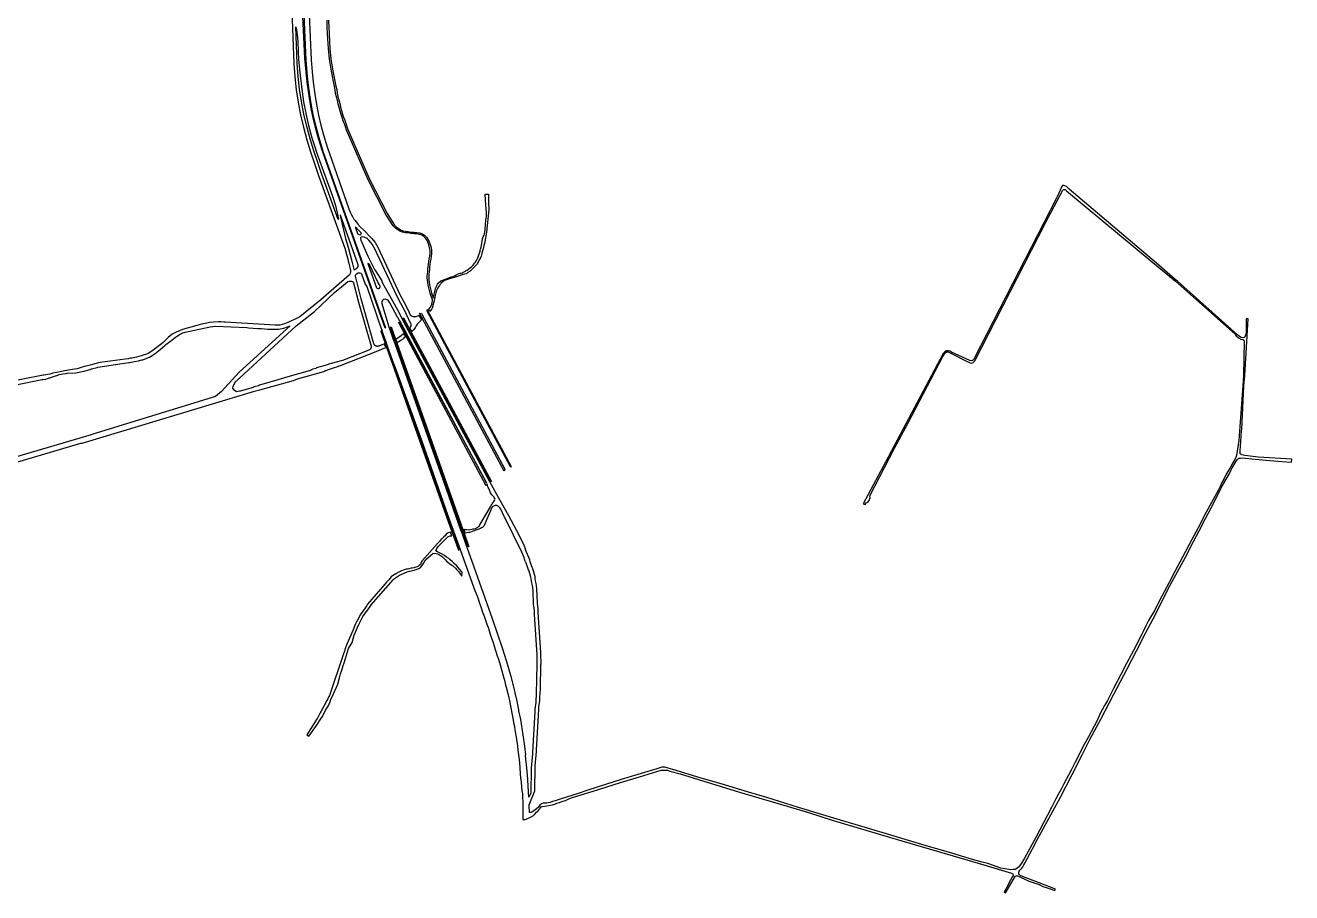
# Model space of a CAD drawing. Extents: x 0 to 349712, y 0 to 6275741.
# Drawn here: x 346302 to 348911, y 6268637 to 6270423 of the extents above; entities that cross this region are included whole.
import ezdxf

# ---------------------------------------------------------------- set-up
doc = ezdxf.new("R2010")
doc.units = 0
doc.header["$LTSCALE"] = 5
doc.layers.add('CALLES-URBANAS', color=6, linetype='Continuous')

msp = doc.modelspace()

# ---------------------------------------------------------------- linework, layer by layer
at = {"layer": 'CALLES-URBANAS'}
for points, elevation in [([(346849, 6270509.6), (346855.2, 6270344.1), (346855.3, 6270343.9), (346857.4, 6270317.4), (346857.4, 6270317.3), (346860.3, 6270290.8), (346860.3, 6270290.7), (346864.2, 6270265.2), (346864.3, 6270265.1), (346869.2, 6270239.1), (346869.2, 6270238.9), (346875.2, 6270213.4), (346875.2, 6270213.3), (346882.2, 6270187.8), (346882.2, 6270187.7), (346890, 6270162.7), (346890, 6270162.6), (346898.1, 6270138.6), (346906.2, 6270114.1), (346906.2, 6270114), (346960.5, 6269964.4), (346964.9, 6269949), (346968.7, 6269933.4), (346972.4, 6269918.4), (346972.2, 6269915.5), (346971.5, 6269912.4), (346970.1, 6269909.7), (346910.9, 6269857.7), (346867.7, 6269823.2), (346858.2, 6269818.2), (346845.7, 6269812.7), (346842.9, 6269811.2), (346836.1, 6269808.7), (346831.2, 6269807.2), (346826.9, 6269806.2), (346825.1, 6269806.2), (346821.3, 6269806.2), (346816.9, 6269806.2), (346713.8, 6269812.2), (346712, 6269812.2), (346705.1, 6269812.7), (346700.1, 6269812.7), (346690.5, 6269812.2), (346681.8, 6269811.2), (346676.4, 6269810.2), (346669.5, 6269808.7), (346665, 6269807.7), (346655.4, 6269805.2), (346626.4, 6269797.2), (346621.1, 6269795.2), (346613.1, 6269791.7), (346605, 6269787.2), (346596.3, 6269780.2), (346593.7, 6269777.7), (346586.2, 6269770.2), (346582.9, 6269767.7), (346574.7, 6269761.2), (346571.3, 6269758.2), (346565.8, 6269754.2), (346561.1, 6269750.7), (346555.5, 6269747.7), (346552, 6269746.2), (346545.4, 6269744.2), (346541.2, 6269742.7), (346531, 6269740.2), (346521.6, 6269738.2), (346518.6, 6269737.7), (346515, 6269736.7), (346508, 6269735.7), (346456.4, 6269728.7), (346453.2, 6269728.2), (346440.9, 6269725.2), (346436.2, 6269723.7), (346430.1, 6269722.2), (346426.3, 6269721.7), (346417.1, 6269718.7), (346409, 6269716.2), (346403.4, 6269715.2), (346395.4, 6269713.7), (346391.3, 6269713.2), (346383.1, 6269711.7), (346374.4, 6269709.7), (346358.9, 6269706.7), (346352.5, 6269704.7), (346340.4, 6269702.7), (346338.9, 6269702.7), (346212.6, 6269678.2)], 26935), ([(346875.8, 6270445.4), (346879.9, 6270351.7), (346879.9, 6270351.5), (346882, 6270326.6), (346882, 6270326.5), (346884.1, 6270305), (346884.1, 6270304.8), (346887.5, 6270280.1), (346887.5, 6270279.9), (346891, 6270258.4), (346891.1, 6270258.2), (346895.5, 6270236.3), (346895.5, 6270236.1), (346900.5, 6270215.2), (346900.5, 6270215), (346906.2, 6270194.8), (346906.2, 6270194.7), (346911.1, 6270178.3), (346915.3, 6270164.5), (347044.1, 6269800.1), (347043.4, 6269799.8), (346914.7, 6270164.2), (346909.9, 6270179.1), (346905.2, 6270194.9), (346900.1, 6270212.7), (346895.9, 6270229.3), (346891.7, 6270248.8), (346888.1, 6270268.6), (346885.4, 6270287.6), (346883, 6270306.1), (346878.2, 6270355.5), (346873.6, 6270456.2)], 26923), ([(346886.8, 6270445.8), (346890.9, 6270352.3), (346892.9, 6270327.6), (346895, 6270306.2), (346898.4, 6270281.6), (346901.9, 6270260.2), (346906.2, 6270238.5), (346911.1, 6270217.9), (346916.8, 6270197.8), (346924.1, 6270173.3), (346968.6, 6270045.6), (346972.3, 6270037.4), (346974.5, 6270032.8), (346976.7, 6270028.5), (346979.3, 6270024.4), (346981.6, 6270021.1), (346987.2, 6270014), (346992.6, 6270008), (346998.7, 6270001.9), (347015.1, 6269985.5), (347015.3, 6269985.3), (347019.1, 6269980.9), (347019.3, 6269980.7), (347022.5, 6269976.5), (347022.7, 6269976.2), (347025.7, 6269971.3), (347025.8, 6269971.2), (347028.3, 6269966.5), (347028.4, 6269966.2), (347073.7, 6269869.2), (347081.9, 6269854.1), (347089.4, 6269839.7), (347089.5, 6269839.6), (347095.4, 6269827.2), (347096.9, 6269825.7), (347099.1, 6269824.6), (347101.5, 6269824), (347104.1, 6269823.7), (347107.5, 6269824), (347111.2, 6269825.2), (347113, 6269826.2), (347118.5, 6269816.7), (347112.2, 6269810.7), (347110.7, 6269809.2), (347109.3, 6269807.7), (347107.8, 6269804.7), (347106.5, 6269802.6), (347106.2, 6269802), (347106.1, 6269801.7), (347105.4, 6269800.8), (347105.2, 6269800.5), (347101.3, 6269795.7), (347101.1, 6269795.4), (347098.4, 6269792.6), (347094.4, 6269800), (347095.2, 6269800.8), (347095.7, 6269801.4), (347096.1, 6269802.2), (347096.2, 6269802.3), (347096.3, 6269802.4), (347096.3, 6269802.5), (347096.4, 6269802.6), (347096.4, 6269802.7), (347096.5, 6269802.8), (347096.5, 6269802.9), (347096.6, 6269803.1), (347096.6, 6269803.2), (347096.7, 6269803.3), (347096.7, 6269803.4), (347096.8, 6269803.5), (347096.8, 6269803.6), (347096.9, 6269803.7), (347096.9, 6269803.9), (347096.9, 6269804), (347097, 6269804.1), (347097, 6269804.2), (347097, 6269804.3), (347097, 6269804.5), (347097.1, 6269804.6), (347097.1, 6269804.7), (347097.1, 6269804.8), (347097.1, 6269805), (347097.1, 6269805.1), (347097.1, 6269805.2), (347097.2, 6269805.3), (347097.2, 6269805.4), (347097.2, 6269805.6), (347097.2, 6269805.7), (347097.2, 6269805.8), (347097.2, 6269805.9), (347097.2, 6269806.1), (347097.2, 6269806.2), (347097.2, 6269806.3), (347097.2, 6269806.4), (347097.2, 6269806.6), (347097.1, 6269806.7), (347097.1, 6269806.8), (347097.1, 6269806.9), (347097.1, 6269807), (347097.1, 6269807.2), (347097, 6269807.3), (347097, 6269807.4), (347097, 6269807.5), (347097, 6269807.7), (347096.9, 6269807.8), (347096.9, 6269807.9), (347096.9, 6269808), (347096.7, 6269808.5), (347083.2, 6269836.5), (347075.7, 6269850.8), (347067.5, 6269866), (347067.4, 6269866.2), (347022.2, 6269963.2), (347019.7, 6269967.7), (347016.8, 6269972.4), (347013.8, 6269976.3), (347010.1, 6269980.6), (347007, 6269983.7), (347005, 6269984.7), (347003, 6269985.7), (347000.6, 6269987.2), (346997.3, 6269987.7), (346994.4, 6269987.2), (346993.1, 6269986), (346992.7, 6269984.6), (346993.7, 6269981.1), (347008, 6269948.1), (347009.6, 6269945.4), (347021.7, 6269920.7), (347023.7, 6269917.7), (347036.4, 6269897.2), (347036.8, 6269895.2), (347071.6, 6269832.7), (347080.7, 6269814.2), (347258.3, 6269483.7), (347280, 6269445.7), (347298, 6269413.7), (347313.3, 6269384.7), (347329, 6269353.2), (347332.9, 6269343.7)], 26932), ([(346946.6, 6270023.8), (346912.8, 6270116.4), (346904.8, 6270140.8), (346896.7, 6270164.8), (346888.9, 6270189.7), (346882, 6270215.1), (346876.1, 6270240.4), (346871.2, 6270266.3), (346867.3, 6270291.7), (346864.4, 6270318), (346862.2, 6270344.4), (346859.4, 6270420.2), (346859.5, 6270420.5), (346859.7, 6270420.3), (346861.1, 6270413.8), (346862.6, 6270403.8), (346863.4, 6270390.6), (346864.5, 6270369.8), (346865.3, 6270353.5), (346865.3, 6270353.4), (346867.1, 6270333.2), (346869.2, 6270314.2), (346872.5, 6270286.6), (346872.5, 6270286.5), (346875.7, 6270266), (346875.7, 6270266), (346880.1, 6270242.1), (346880.1, 6270242), (346885.8, 6270217.3), (346885.8, 6270217.3), (346892.6, 6270191.6), (346892.6, 6270191.5), (346897, 6270177.2), (346897, 6270177.1), (346902.9, 6270160.2), (346934.8, 6270071.4), (346941.3, 6270052.3), (346945.9, 6270030.7), (346945.9, 6270030.6), (346947.4, 6270024.2), (346947.1, 6270023.6), (346946.6, 6270023.8)], 26918), ([(346927.1, 6270433.7), (346927.3, 6270419.8), (346927.9, 6270405.8), (346929.8, 6270375.8), (346931.8, 6270353.9), (346933, 6270346), (346936.1, 6270329.5), (346942, 6270298), (346943.7, 6270291.1), (346943.8, 6270290.9), (346944.4, 6270283.5), (346946.4, 6270276.6), (346948.1, 6270269.6), (346950, 6270262.1), (346951.9, 6270255.1), (346953.9, 6270247.6), (346956, 6270240.7), (346958, 6270234.2), (346960.2, 6270227.7), (346962.3, 6270221.2), (346964.6, 6270215.2), (346966.9, 6270208.7), (346969.3, 6270202.3), (347011.3, 6270106.4), (347047.9, 6270035.5), (347062.6, 6270012.1), (347066.7, 6270007.9), (347071.5, 6270005), (347071.6, 6270004.9), (347075.3, 6270002), (347080.1, 6270000.2), (347085.4, 6269999.2), (347091.1, 6269998.7), (347091.2, 6269998.7), (347096.9, 6269997.7), (347102.8, 6269997.2), (347108.8, 6269996.7), (347108.9, 6269996.7), (347114.7, 6269995.7), (347114.8, 6269995.7), (347119.9, 6269994.2), (347120.2, 6269994), (347124.5, 6269991.5), (347124.8, 6269991.3), (347128.3, 6269987.8), (347128.5, 6269987.6), (347131.6, 6269983.1), (347131.7, 6269982.9), (347134.3, 6269977.9), (347134.4, 6269977.8), (347136.5, 6269972.3), (347136.6, 6269972.1), (347138.1, 6269966.1), (347138.2, 6269965.9), (347138.9, 6269959.9), (347139, 6269959.7), (347139, 6269953.7), (347139, 6269953.6), (347138.4, 6269947.6), (347138.3, 6269947.5), (347137.4, 6269942), (347136.5, 6269936.5), (347135.8, 6269931), (347135.2, 6269925.6), (347134.7, 6269920.6), (347134.2, 6269915.5), (347133.7, 6269911.1), (347133.4, 6269907.1), (347133.4, 6269903.3), (347133.7, 6269898.9), (347134.3, 6269894.5), (347135.2, 6269889), (347137.6, 6269878.1), (347139, 6269872.6), (347140.6, 6269867.7), (347142.3, 6269863.2), (347142.8, 6269861.8), (347146.8, 6269877.7), (347147.2, 6269881.7), (347149.1, 6269885.2), (347150.1, 6269887.7), (347151.6, 6269890.2), (347152.8, 6269892.2), (347158.6, 6269897.2), (347166.1, 6269900.2), (347169.2, 6269901.2), (347179.8, 6269905.2), (347182.1, 6269905.7), (347187.5, 6269908.2), (347189.6, 6269909.7), (347192.9, 6269910.7), (347196.1, 6269912.2), (347198.4, 6269912.7), (347200, 6269913.2), (347202.7, 6269913.7), (347204.2, 6269914.7), (347206.4, 6269915.7), (347208.8, 6269917.2), (347210.6, 6269918.2), (347212.4, 6269919.2), (347215, 6269921.2), (347216.8, 6269922.7), (347219.1, 6269924.7), (347221.5, 6269926.2), (347223.7, 6269928.2), (347225.1, 6269929.7), (347226.3, 6269931.7), (347227.9, 6269933.7), (347229.5, 6269935.7), (347231.5, 6269938.7), (347232.5, 6269940.7), (347234.4, 6269944.2), (347235.5, 6269946.7), (347236.8, 6269950.7), (347238.7, 6269956.2), (347239.1, 6269958.2), (347239.3, 6269959.7), (347239.9, 6269962.2), (347241.1, 6269966.7), (347242.1, 6269970.2), (347244.2, 6269983.7), (347245.7, 6269987.7), (347247.4, 6269991.2), (347247.9, 6269994.2), (347249.4, 6270003.2), (347250.2, 6270013.2), (347251.3, 6270021.7), (347252.2, 6270030.2), (347252.2, 6270038.2), (347251, 6270052.7), (347249.4, 6270075.7), (347256.7, 6270075.7), (347256.4, 6270068.7), (347256.3, 6270065.2), (347256.5, 6270059.7), (347256.4, 6270058.2), (347257, 6270044.2), (347252.1, 6269997.7), (347248, 6269973.7), (347246.8, 6269969.7), (347246, 6269966.2), (347245.6, 6269963.2), (347243.5, 6269956.7), (347242, 6269950.7), (347241.1, 6269947.7), (347239.7, 6269944.2), (347237.5, 6269940.2), (347233.1, 6269931.7), (347231.3, 6269929.7), (347229.1, 6269927.7), (347227.9, 6269926.2), (347222.3, 6269920.7), (347220.4, 6269918.7), (347219, 6269917.2), (347214.1, 6269914.2), (347211.2, 6269911.7), (347207.6, 6269911.2), (347204.5, 6269910.2), (347190.2, 6269905.2), (347185.7, 6269904.2), (347178.3, 6269901.7), (347174.2, 6269900.7), (347169.9, 6269899.2), (347165.5, 6269897.7), (347163, 6269895.7), (347159.3, 6269892.2), (347158.2, 6269891.2), (347156.3, 6269889.2), (347155.3, 6269887.7), (347153.7, 6269884.7), (347150.4, 6269880.2), (347149.8, 6269878.7), (347149, 6269875.7), (347148.2, 6269872.2), (347147.5, 6269869.7), (347146.2, 6269865.2), (347145.7, 6269862.7), (347145.2, 6269860.7), (347144.5, 6269856.2), (347143.5, 6269851.2), (347140.6, 6269841.2), (347140, 6269839.7), (347135.6, 6269834.2), (347133.8, 6269838.7), (347136.8, 6269843.2), (347139.4, 6269849.2), (347141.4, 6269856.2), (347141, 6269857.8), (347139.5, 6269862.2), (347137.8, 6269866.7), (347137.8, 6269866.8), (347136.1, 6269871.8), (347136.1, 6269871.8), (347134.7, 6269877.3), (347134.6, 6269877.4), (347132.3, 6269888.4), (347132.3, 6269888.5), (347131.4, 6269894), (347130.7, 6269898.5), (347130.7, 6269898.6), (347130.4, 6269903.1), (347130.4, 6269903.2), (347130.4, 6269907.2), (347130.4, 6269907.3), (347130.7, 6269911.4), (347131.2, 6269915.9), (347131.7, 6269920.9), (347132.2, 6269925.9), (347132.8, 6269931.4), (347133.5, 6269936.9), (347133.5, 6269937), (347134.4, 6269942.5), (347135.4, 6269947.9), (347136, 6269953.8), (347136, 6269959.6), (347135.2, 6269965.4), (347133.7, 6269971.3), (347131.7, 6269976.6), (347129.1, 6269981.4), (347126.1, 6269985.7), (347122.8, 6269989), (347118.9, 6269991.3), (347114.1, 6269992.8), (347108.5, 6269993.7), (347102.5, 6269994.2), (347096.6, 6269994.7), (347096.4, 6269994.7), (347090.7, 6269995.7), (347085, 6269996.2), (347084.9, 6269996.2), (347079.4, 6269997.2), (347079.1, 6269997.3), (347074, 6269999.3), (347073.6, 6269999.5), (347069.9, 6270002.5), (347065, 6270005.4), (347064.7, 6270005.7), (347060.3, 6270010.2), (347060.2, 6270010.4), (347045.3, 6270033.9), (347045.3, 6270034), (347008.6, 6270105), (347008.6, 6270105.1), (346966.6, 6270201.1), (346966.6, 6270201.2), (346964.1, 6270207.7), (346961.8, 6270214.2), (346959.5, 6270220.2), (346959.5, 6270220.2), (346957.3, 6270226.7), (346955.2, 6270233.3), (346953.1, 6270239.8), (346951, 6270246.8), (346949, 6270254.3), (346947.1, 6270261.4), (346945.2, 6270268.9), (346943.5, 6270275.8), (346941.5, 6270282.8), (346941.5, 6270283.1), (346940.8, 6270290.5), (346939.1, 6270297.4), (346939, 6270297.4), (346933.1, 6270328.9), (346930.1, 6270345.5), (346928.9, 6270353.5), (346928.8, 6270353.6), (346926.8, 6270375.6), (346924.9, 6270405.7), (346924.3, 6270419.7), (346924.1, 6270433.7)], 26922), ([(347332.9, 6268787.7), (347344.4, 6268793.2), (347348.9, 6268796.2), (347351.6, 6268799.2), (347355.5, 6268802.7), (347357.6, 6268804.2), (347359, 6268805.7), (347360.8, 6268808.2), (347361.6, 6268809.7), (347363.4, 6268812.2), (347365.2, 6268814.2), (347366.8, 6268814.7), (347376.7, 6268816.2), (347384.1, 6268817.7), (347388.4, 6268818.2), (347393, 6268819.7), (347397.5, 6268821.2), (347402.8, 6268823.2), (347407.8, 6268824.7), (347415, 6268827.2), (347420.4, 6268829.7), (347428.9, 6268833.2), (347436.1, 6268835.2), (347483.2, 6268849.7), (347528.5, 6268864.2), (347567.3, 6268875.7), (347603.6, 6268886.7), (347612.2, 6268889.2), (347614.9, 6268889.2), (347617.5, 6268889.7), (347621.6, 6268889.7), (347625.4, 6268889.2), (347630, 6268887.7), (347651.1, 6268881.7), (347773.8, 6268844.2), (347853.3, 6268820.7), (347915.7, 6268802.2), (347964.8, 6268786.7), (348084.3, 6268750.7), (348147.9, 6268732.2), (348202.4, 6268716.2), (348277.1, 6268694.7), (348334, 6268677.7), (348335.6, 6268676.7), (348336.4, 6268676.2), (348336.9, 6268675.2), (348337.1, 6268672.7), (348336.2, 6268670.7), (348331.8, 6268663.2), (348325, 6268649.7), (348322, 6268644.2), (348318.7, 6268638.7), (348321.8, 6268637.2), (348341.4, 6268670.7), (348342.2, 6268671.7), (348344, 6268672.2), (348346.6, 6268672.2), (348349.4, 6268670.7), (348354.1, 6268668.2), (348361.3, 6268664.7), (348368.3, 6268661.7), (348376.5, 6268658.7), (348381.9, 6268656.7), (348390.7, 6268653.7), (348398.2, 6268650.2), (348407.5, 6268647.2), (348415.3, 6268644.7), (348423.3, 6268641.7), (348424.8, 6268644.7), (348390.6, 6268657.7), (348353.1, 6268672.2), (348351.6, 6268672.7), (348350.4, 6268674.2), (348349.2, 6268676.2), (348349, 6268678.2), (348349.1, 6268679.2), (348349.9, 6268681.7), (348351.2, 6268683.2), (348353.4, 6268685.7), (348355.5, 6268687.7), (348357.2, 6268690.7), (348359.5, 6268694.2), (348361.5, 6268698.2), (348377.4, 6268727.2), (348387.8, 6268747.2), (348435.1, 6268833.7), (348458.6, 6268880.7), (348479.5, 6268921.2), (348496.2, 6268953.7), (348517.9, 6268994.2), (348544.6, 6269045.7), (348572.2, 6269098.2), (348591.5, 6269135.2), (348610.1, 6269171.7), (348625.7, 6269201.2), (348642.6, 6269234.7), (348657.4, 6269264.2), (348672.4, 6269291.7), (348692.1, 6269328.2), (348709.1, 6269360.2), (348720.7, 6269382.2), (348733, 6269406.2), (348750.4, 6269439.7), (348766.1, 6269470.7), (348778.2, 6269492.2), (348782, 6269498.7), (348785.7, 6269506.7), (348788.4, 6269512.2), (348796.7, 6269525.7), (348799.2, 6269529.2), (348801.9, 6269531.7), (348804.6, 6269532.2), (348805.7, 6269532.2), (348810.2, 6269532.7), (348816.2, 6269532.2), (348836.1, 6269530.2), (348866.4, 6269527.2), (348890.9, 6269525.2), (348910.9, 6269523.7), (348911.1, 6269530.2), (348841.9, 6269534.2), (348814.6, 6269537.7), (348810.9, 6269538.2), (348808.7, 6269538.7), (348807.1, 6269539.2), (348805.3, 6269540.7), (348804.8, 6269543.7), (348804.8, 6269547.2), (348806.1, 6269566.2), (348808, 6269588.2), (348808.5, 6269591.7), (348812.4, 6269680.2), (348814.7, 6269702.2), (348820.2, 6269795.7), (348821.4, 6269818.7), (348817.6, 6269818.7), (348817.3, 6269813.2), (348817.3, 6269801.2), (348817.3, 6269800.7), (348817.3, 6269796.2), (348817.2, 6269794.7), (348817.2, 6269789.2), (348815.4, 6269783.2), (348813.1, 6269780.7), (348810, 6269779.7), (348806.9, 6269780.2), (348803.6, 6269782.2), (348799.6, 6269786.2), (348675.6, 6269896.2), (348671.4, 6269900.2), (348632.9, 6269933.2), (348452.9, 6270085.7), (348446.9, 6270091.2), (348443.9, 6270092.7), (348441.8, 6270093.7), (348439.2, 6270093.2), (348437.3, 6270091.2), (348427.9, 6270070.2), (348426.9, 6270067.7), (348401.2, 6270018.2), (348257.3, 6269737.2), (348255.7, 6269734.7), (348253.7, 6269733.2), (348250.5, 6269732.2), (348248, 6269733.2), (348210.2, 6269750.2), (348206.9, 6269752.2), (348203.7, 6269752.7), (348199.8, 6269752.7), (348198.6, 6269752.2), (348196.8, 6269751.2), (348193, 6269747.7), (348080.5, 6269535.2), (348079.9, 6269534.2), (348028.4, 6269437.7), (348032.2, 6269436.7), (348034.4, 6269439.7), (348037.9, 6269441.7), (348040.5, 6269444.7), (348042.5, 6269450.2), (348041.9, 6269454.7), (348093.1, 6269552.7), (348121, 6269604.7), (348192.6, 6269741.2), (348193.5, 6269743.7), (348197.5, 6269748.7), (348200.5, 6269750.7), (348203.5, 6269750.7), (348242.7, 6269730.7), (348245.7, 6269729.7), (348248.7, 6269728.2), (348251.8, 6269727.7), (348254.7, 6269728.7), (348258.5, 6269732.2), (348403.7, 6270016.7), (348439.6, 6270083.7), (348440.3, 6270084.7), (348441.9, 6270085.2), (348444.3, 6270085.2), (348447.1, 6270082.7), (348620.9, 6269938.2), (348671.5, 6269896.7), (348794.6, 6269787.2), (348797, 6269784.2), (348801.6, 6269779.7), (348806.2, 6269777.2), (348810.3, 6269776.2), (348812.6, 6269774.7), (348813.3, 6269773.1), (348811.6, 6269702.7), (348810.3, 6269680.7), (348804.3, 6269597.2), (348802.3, 6269568.2), (348797.6, 6269537.7), (348796.8, 6269535.7), (348794.5, 6269530.7), (348790.1, 6269522.7), (348784.3, 6269512.2), (348776.4, 6269498.7), (348771.8, 6269490.2), (348767.4, 6269481.7), (348763.8, 6269473.7), (348760.1, 6269466.7), (348735.1, 6269420.7), (348718.4, 6269388.7), (348705.5, 6269364.2), (348686.4, 6269328.2), (348670.6, 6269298.7), (348658.7, 6269276.2), (348638.4, 6269237.7), (348629.2, 6269219.2), (348620.4, 6269204.7), (348616.4, 6269197.7), (348610.7, 6269186.7), (348605.6, 6269176.2), (348601.6, 6269168.2), (348585.1, 6269136.2), (348570.8, 6269109.2), (348558.9, 6269086.7), (348544.9, 6269059.2), (348531.5, 6269033.2), (348525.7, 6269022.7), (348520.9, 6269013.7), (348517.1, 6269007.2), (348509.5, 6268990.7), (348492.4, 6268958.2), (348483.7, 6268942.2), (348465.3, 6268906.2), (348456.6, 6268889.7), (348441.1, 6268860.2), (348435.7, 6268849.2), (348430.1, 6268839.2), (348425.5, 6268830.7), (348420.5, 6268820.7), (348416, 6268812.7), (348383.7, 6268750.7), (348360.5, 6268708.2), (348354.5, 6268698.2), (348351.3, 6268693.2), (348348.4, 6268689.7), (348344.6, 6268686.7), (348341.5, 6268685.2), (348337, 6268684.7), (348332.7, 6268684.2), (348328.6, 6268684.7), (348312.1, 6268687.7), (348294.5, 6268693.7), (348284.9, 6268697.2), (348273.2, 6268700.2), (348248.7, 6268707.2), (348208.9, 6268719.2), (348163.1, 6268732.2), (348114.8, 6268746.7), (348076.1, 6268758.7), (348011.7, 6268777.7), (347981.8, 6268786.7), (347895.4, 6268812.7), (347829.7, 6268833.2), (347792, 6268844.2), (347735.8, 6268861.2), (347694.5, 6268873.2), (347636.3, 6268890.7), (347626.9, 6268893.7), (347619.7, 6268895.7), (347613.8, 6268895.7), (347609.2, 6268894.2), (347603.1, 6268892.2), (347571, 6268882.7), (347529.5, 6268870.2), (347463.2, 6268849.2), (347438.8, 6268840.7), (347406.4, 6268830.7), (347394, 6268826.2), (347388.1, 6268824.7), (347383.5, 6268823.2), (347380.2, 6268822.2), (347376.6, 6268821.7), (347372.1, 6268821.2), (347369, 6268821.2), (347365.8, 6268820.2), (347362.4, 6268817.2), (347359.3, 6268813.2), (347355.3, 6268809.7), (347349.9, 6268805.7), (347346.9, 6268803.7), (347345.4, 6268802.7), (347343.9, 6268802.2), (347342.9, 6268802.2), (347342, 6268802.3), (347341.5, 6268802.3), (347341.1, 6268802.5), (347340.9, 6268802.7), (347340.8, 6268803.2), (347340.2, 6268815.2), (347340.1, 6268818.2), (347351.8, 6268846.7), (347352.8, 6268897.2), (347352.9, 6268898.2), (347355.2, 6268927.7), (347355.6, 6268931.2), (347360.1, 6269014.2), (347360.4, 6269019.7), (347362.4, 6269033.2), (347362.5, 6269037.2), (347363.2, 6269049.2), (347363.3, 6269053.7), (347363.9, 6269078.7), (347363.9, 6269079.2), (347364, 6269085.2), (347364, 6269087.7), (347364.6, 6269106.2), (347364.7, 6269108.7), (347364.5, 6269129.2), (347364.6, 6269131.7), (347359, 6269214.2), (347358.7, 6269221.7), (347357.2, 6269233.2), (347357.2, 6269234.2), (347356.3, 6269263.2), (347355.6, 6269269.7), (347354.5, 6269274.2), (347353.5, 6269279.7), (347352.8, 6269283.7), (347352.3, 6269288.2), (347351.4, 6269292.2), (347349.4, 6269299.7), (347347.7, 6269304.2), (347346.6, 6269306.7), (347345.1, 6269311.2), (347342.6, 6269318.7), (347341.3, 6269322.7), (347332.9, 6269343.2), (347332.9, 6269343.7)], 26945), ([(346988, 6269930.3), (346951.7, 6270032.1), (346951.1, 6270032.4), (346950.8, 6270031.8), (346962.2, 6269984.3), (346967.4, 6269966.4), (346967.5, 6269966.2), (346971.8, 6269951), (346971.8, 6269950.8), (346975.5, 6269935), (346979, 6269920.9), (346980, 6269920.1), (346981.3, 6269920.2), (346985.4, 6269923.3), (346986.9, 6269924.6), (346987.9, 6269926.4), (346988, 6269930.3)], 26920), ([(346994.6, 6269996.1), (346993.8, 6269996.9), (346987.6, 6270003.1), (346987.4, 6270003.2), (346984, 6270007.1), (346983.2, 6270007.5), (346982.6, 6270007.4), (346982.4, 6270006.9), (346982.5, 6270006.1), (346986.6, 6269994.3), (346988.1, 6269993.1), (346989.4, 6269992.6), (346991.9, 6269992.2), (346993.3, 6269992.7), (346994.2, 6269994.1), (346994.6, 6269996.1)], 26919), ([(346242.3, 6269511.7), (346416.7, 6269562.7), (346419.5, 6269563.2), (346774.6, 6269669.7), (346785.6, 6269672.7), (346854.8, 6269691.7), (346862.9, 6269695.2), (346917, 6269710.7), (346919.5, 6269711.7), (346928.9, 6269715.2), (346939.1, 6269718.7), (346943.7, 6269720.2), (346949, 6269722.2), (346951.7, 6269722.8), (347028.3, 6269753.3), (347044.9, 6269759.9), (347042.2, 6269767.4), (347030.3, 6269762.7), (347029.6, 6269762.5), (347029.5, 6269762.4), (347029.4, 6269762.4), (347029.3, 6269762.4), (347029.1, 6269762.3), (347029, 6269762.3), (347028.9, 6269762.3), (347028.8, 6269762.3), (347028.6, 6269762.2), (347028.5, 6269762.2), (347028.4, 6269762.2), (347028.3, 6269762.2), (347028.1, 6269762.2), (347028, 6269762.2), (347027.9, 6269762.2), (347027.8, 6269762.2), (347027.6, 6269762.2), (347027.5, 6269762.2), (347027.4, 6269762.2), (347027.3, 6269762.2), (347027.1, 6269762.2), (347027, 6269762.2), (347026.9, 6269762.2), (347026.8, 6269762.2), (347026.6, 6269762.2), (347026.5, 6269762.2), (347026.4, 6269762.3), (347026.3, 6269762.3), (347026.1, 6269762.3), (347026, 6269762.3), (347025.9, 6269762.4), (347025.8, 6269762.4), (347025.6, 6269762.4), (347025.5, 6269762.5), (347025.4, 6269762.5), (347025.3, 6269762.5), (347025.2, 6269762.6), (347025.1, 6269762.6), (347024.9, 6269762.7), (347024.8, 6269762.7), (347024.7, 6269762.8), (347024.6, 6269762.8), (347024.5, 6269762.9), (347024.4, 6269762.9), (347024.2, 6269763), (347024.1, 6269763), (347024, 6269763.1), (347023.9, 6269763.2), (347023.8, 6269763.2), (347023.7, 6269763.3), (347023.6, 6269763.4), (347023.5, 6269763.4), (347023.4, 6269763.5), (347023.3, 6269763.6), (347023.2, 6269763.7), (347023.1, 6269763.7), (347023, 6269763.8), (347022.9, 6269763.9), (347022.8, 6269764), (347022.7, 6269764.1), (347022.6, 6269764.1), (347022.5, 6269764.2), (347022.4, 6269764.3), (347022.3, 6269764.4), (347022.3, 6269764.5), (347022.2, 6269764.6), (347022.1, 6269764.7), (347022, 6269764.8), (347021.9, 6269764.9), (347021.9, 6269765), (347021.8, 6269765.1), (347021.7, 6269765.2), (347021.6, 6269765.3), (347021.6, 6269765.4), (347021.5, 6269765.5), (347021.4, 6269765.6), (347021.4, 6269765.7), (347021.3, 6269765.8), (347021.2, 6269765.9), (347021.2, 6269766), (347021.1, 6269766.1), (347021.1, 6269766.3), (347021, 6269766.4), (347021, 6269766.5), (347020.6, 6269767.4), (346994, 6269860.1), (346982.5, 6269906.8), (346982.6, 6269908.8), (346983.3, 6269910.5), (346984.8, 6269911.7), (346988.3, 6269913.4), (346991.1, 6269913.6), (346993.2, 6269913.2), (346994.6, 6269911.9), (347002.6, 6269890), (347005.6, 6269885.6), (347036.3, 6269797.2), (347036.5, 6269796.7), (347037.6, 6269793.7)], 26943), ([(347008, 6269932.9), (347025.5, 6269882.6), (347028.6, 6269881.7), (347030.4, 6269881.7), (347031.7, 6269882.2), (347033, 6269884.2), (347033.3, 6269886.2), (347032.6, 6269887.7), (347032, 6269888.7), (347029.4, 6269893.2), (347012.1, 6269929.7), (347011.7, 6269930.3), (347010.9, 6269931.4), (347009.9, 6269932.2), (347009.5, 6269932.5), (347008, 6269932.9)], 26921), ([(346737.6, 6269668.7), (346732.6, 6269672.2), (346730.1, 6269676.2), (346730.3, 6269680.2), (346736.2, 6269690.2), (346738.5, 6269692.2), (346739.5, 6269693.2), (346741.8, 6269695.2), (346743.2, 6269696.7), (346860.6, 6269804.7), (346898, 6269833.7), (346939, 6269873.2), (346957.9, 6269888.2), (346967, 6269895.8), (346969.5, 6269896.6), (346971.8, 6269896.7), (346974, 6269896.5), (346976.2, 6269895.7), (346978.7, 6269892.8), (346987.2, 6269858.4), (346987.2, 6269858.2), (347014.6, 6269762.8), (347014.7, 6269762.6), (347014.7, 6269762.5), (347014.7, 6269762.4), (347014.7, 6269762.3), (347014.7, 6269762.1), (347014.7, 6269762), (347014.8, 6269761.9), (347014.8, 6269761.8), (347014.8, 6269761.6), (347014.8, 6269761.5), (347014.8, 6269761.4), (347014.8, 6269761.3), (347014.8, 6269761.1), (347014.8, 6269761), (347014.8, 6269760.9), (347014.8, 6269760.8), (347014.7, 6269760.6), (347014.7, 6269760.5), (347014.7, 6269760.4), (347014.7, 6269760.3), (347014.7, 6269760.2), (347014.7, 6269760), (347014.6, 6269759.9), (347014.6, 6269759.8), (347014.6, 6269759.7), (347014.5, 6269759.6), (347014.5, 6269759.4), (347014.5, 6269759.3), (347014.4, 6269759.2), (347014.4, 6269759.1), (347014.4, 6269759), (347014.3, 6269758.9), (347014.3, 6269758.7), (347014.2, 6269758.6), (347014.2, 6269758.5), (347014.1, 6269758.4), (347014.1, 6269758.3), (347014, 6269758.2), (347014, 6269758.1), (347013.9, 6269758), (347013.9, 6269757.8), (347013.8, 6269757.7), (347013.7, 6269757.6), (347013.7, 6269757.5), (347013.6, 6269757.4), (347013.5, 6269757.3), (347013.5, 6269757.2), (347013.4, 6269757.1), (347013.3, 6269757), (347013.2, 6269756.9), (347013.2, 6269756.8), (347013.1, 6269756.7), (347013, 6269756.6), (347012.9, 6269756.6), (347012.8, 6269756.5), (347012.7, 6269756.4), (347012.7, 6269756.3), (347012.6, 6269756.2), (347012.5, 6269756.1), (347012.4, 6269756), (347012.3, 6269756), (347012.2, 6269755.9), (347012.1, 6269755.8), (347012, 6269755.7), (347011.9, 6269755.6), (347011.8, 6269755.6), (347011.7, 6269755.5), (347011.6, 6269755.4), (347011.5, 6269755.4), (347011.4, 6269755.3), (347011.3, 6269755.2), (347011.2, 6269755.2), (347011.1, 6269755.1), (347010.2, 6269754.7), (346955.5, 6269732.9), (346932.7, 6269727.2), (346929.9, 6269726.2), (346924, 6269724.2), (346922, 6269723.7), (346902.4, 6269717.7), (346900.9, 6269716.7), (346894.5, 6269715.2), (346891.9, 6269713.7), (346889.9, 6269712.7), (346886.8, 6269711.7), (346843, 6269699.2), (346822.3, 6269693.2), (346784.6, 6269682.2), (346782.9, 6269681.2), (346773.4, 6269678.7), (346771.5, 6269677.7), (346745, 6269670.2), (346743.5, 6269669.7), (346737.6, 6269668.7)], 26927), ([(347332.9, 6269318.2), (347330.8, 6269324.2), (347329.9, 6269327.7), (347325.3, 6269338.2), (347290.7, 6269408.7), (347289.7, 6269410.7), (347281.6, 6269427.2), (347279.8, 6269429.7), (347278.7, 6269431.2), (347276.2, 6269433.2), (347273.6, 6269434.2), (347272.2, 6269434.7), (347269.4, 6269434.7), (347267, 6269433.2), (347264.2, 6269431.7), (347246.6, 6269392.2), (347244.5, 6269390.2), (347241.9, 6269388.2), (347239.7, 6269387.2), (347234.5, 6269385.2), (347232.5, 6269384.2), (347217.1, 6269378.7), (347215.2, 6269378.7), (347208.6, 6269377.7), (347207.2, 6269385.7), (347209.7, 6269385.2), (347211.8, 6269385.2), (347214.7, 6269384.7), (347217.9, 6269385.2), (347222.5, 6269385.7), (347224.7, 6269386.2), (347227.6, 6269386.7), (347229.4, 6269387.2), (347232, 6269388.7), (347233.5, 6269389.2), (347236.1, 6269391.2), (347237.6, 6269392.7), (347238.6, 6269394.7), (347260.5, 6269431.7), (347262.1, 6269434.7), (347263.3, 6269436.7), (347264.2, 6269438.2), (347265.6, 6269440.2), (347266.7, 6269441.7), (347269.1, 6269444.7), (347269.9, 6269447.2), (347269.6, 6269448.7), (347268.3, 6269451.2), (347267.5, 6269452.2), (347266.7, 6269453.2), (347263.6, 6269456.7), (347260.7, 6269460.7), (347259.1, 6269464.2), (347258.2, 6269466.2), (347257, 6269469.2), (347256, 6269471.7), (347255.1, 6269473.2), (347254.1, 6269476.7), (347253.1, 6269479.2), (347251.7, 6269474.7), (347071, 6269812.2), (347074.5, 6269809.7), (347252.3, 6269481.2), (347091.3, 6269782.2), (347086, 6269792.2), (347078.5, 6269806.2), (347076.7, 6269809.7), (347075.8, 6269811.7), (347071.9, 6269817.2), (347070.2, 6269820.7), (347068.9, 6269822.2), (347053.2, 6269851.7), (347051.8, 6269854.2), (347049.6, 6269857.2), (347045.7, 6269858.7), (347043.9, 6269859.2), (347041.1, 6269858.7), (347038.7, 6269857.2), (347037.6, 6269856.2), (347036.9, 6269854.2), (347036.4, 6269852.7), (347036.9, 6269850.2), (347051.2, 6269802.4), (347055.3, 6269790.7), (347059.6, 6269778.7), (347063.3, 6269768.2), (347110.1, 6269635.7), (347164.9, 6269480.7), (347199.1, 6269384.2), (347202, 6269376.2), (347209.1, 6269356.2), (347218.4, 6269329.2), (347263.9, 6269201.7), (347284.6, 6269141.2), (347293.1, 6269115.2), (347293.6, 6269113.2), (347301.9, 6269085.2), (347307.2, 6269063.7), (347312.9, 6269039.7), (347313.5, 6269038.7), (347318.4, 6269013.7), (347318.5, 6269011.7), (347322.4, 6268993.7), (347327.2, 6268962.2), (347330.7, 6268938.7), (347332.9, 6268921.2)], 26939), ([(347304, 6269514.2), (347130.4, 6269838.2), (347129.2, 6269835.7), (347300.9, 6269514.7), (347304, 6269514.2)], 26928), ([(347262.7, 6269484.2), (347259.9, 6269484.7), (347081.7, 6269815.7), (347081.5, 6269820.7), (347262.7, 6269484.2)], 26930), ([(347288.6, 6269505.2), (347114.2, 6269830.7), (347118.5, 6269829.7), (347290.1, 6269509.2), (347288.6, 6269505.2)], 26929), ([(346244.7, 6269675.7), (346333.6, 6269693.2), (346336.5, 6269693.7), (346338.1, 6269694.2), (346344.4, 6269694.7), (346348.1, 6269696.2), (346351.1, 6269697.2), (346353, 6269697.7), (346362.2, 6269700.7), (346369, 6269703.2), (346371.8, 6269704.2), (346376.2, 6269705.2), (346379.6, 6269705.7), (346386.2, 6269706.2), (346388.3, 6269706.7), (346406.2, 6269707.7), (346410.1, 6269708.7), (346419.4, 6269710.7), (346423.2, 6269711.2), (346425.4, 6269711.7), (346435.9, 6269714.7), (346438.6, 6269715.7), (346450.3, 6269718.7), (346451.8, 6269719.2), (346502.1, 6269726.7), (346506.4, 6269727.7), (346515.3, 6269729.2), (346517.6, 6269729.2), (346526.5, 6269730.7), (346535.7, 6269732.7), (346542.2, 6269734.2), (346544.2, 6269734.7), (346552.5, 6269737.7), (346558.3, 6269740.2), (346563.7, 6269743.2), (346569.6, 6269747.2), (346579.9, 6269755.7), (346589.9, 6269764.2), (346591.9, 6269766.2), (346599.1, 6269771.2), (346601.1, 6269772.7), (346611.6, 6269781.2), (346614, 6269782.7), (346619.1, 6269785.7), (346620.2, 6269786.7), (346623, 6269788.2), (346624.6, 6269789.2), (346631.3, 6269791.2), (346683.1, 6269802.2), (346693.9, 6269803.7), (346758.9, 6269801.2), (346761.9, 6269800.7), (346781.2, 6269799.2), (346788, 6269798.7), (346802, 6269797.7), (346813, 6269797.7), (346820.9, 6269797.7), (346823.7, 6269797.7), (346834.8, 6269799.7), (346842.4, 6269802.7), (346847.6, 6269804.2)], 26937), ([(346847.6, 6269804.2), (346742.7, 6269709.2), (346713.6, 6269676.7), (346706.6, 6269669.2), (346694.3, 6269658.7), (346537.6, 6269611.2), (346441.5, 6269581.7), (346437.6, 6269580.2), (346279.2, 6269533.2)], 26937), ([(347037.6, 6269793.7), (347034.4, 6269793.7), (347181.1, 6269380.2), (347183.7, 6269373.2), (347194.6, 6269342.2), (347195.9, 6269343.2), (347185.3, 6269373.2), (347182.8, 6269380.7), (347062.1, 6269724.2)], 26933), ([(347062.1, 6269724.2), (347048.5, 6269762.7), (347044.3, 6269774.7), (347040.3, 6269785.7), (347037.6, 6269793.7)], 26925), ([(347202, 6269384.7), (347054.8, 6269800.2), (347055.8, 6269802.2), (347203.5, 6269385.2), (347206.3, 6269377.2), (347216.1, 6269349.2), (347214.5, 6269349.7), (347204.9, 6269376.7), (347202, 6269384.7)], 26931), ([(347068.6, 6269770), (347065.9, 6269777.7), (347066.2, 6269777.9), (347071.8, 6269781.3), (347076.4, 6269784.5), (347081.7, 6269788.6), (347085.6, 6269781.5), (347081.2, 6269778.1), (347081.1, 6269778), (347076.3, 6269774.7), (347076.1, 6269774.5), (347070.3, 6269771), (347070.2, 6269770.9), (347068.6, 6269770)], 26924), ([(347062.1, 6269724.2), (347118.2, 6269568.7), (347172.6, 6269413.7), (347195.3, 6269351.7), (347225.9, 6269267.2), (347227.2, 6269262.7), (347231.7, 6269251.2), (347233.5, 6269246.7), (347237.8, 6269233.2), (347240, 6269227.7), (347245.7, 6269210.7), (347246.7, 6269208.7), (347254.1, 6269186.2), (347255.5, 6269183.7), (347259.9, 6269169.2), (347262.2, 6269163.2), (347266.6, 6269150.2), (347267.6, 6269147.2), (347275.3, 6269123.2), (347276.5, 6269120.2), (347279.1, 6269111.2), (347280.6, 6269106.2), (347282.8, 6269098.7), (347284.1, 6269094.2), (347287.9, 6269079.2), (347289.3, 6269074.7), (347291.8, 6269064.2), (347292.8, 6269060.7), (347296.1, 6269047.2), (347298.4, 6269038.7), (347299.7, 6269033.2), (347302.6, 6269017.7), (347305.2, 6269003.7), (347305.7, 6269000.2), (347308.5, 6268984.2), (347309.8, 6268979.7), (347311, 6268972.2), (347311.7, 6268968.2), (347313.5, 6268957.2), (347314.3, 6268952.7), (347315.4, 6268943.7), (347316.3, 6268940.2), (347317.2, 6268930.7), (347317.9, 6268925.7), (347319.3, 6268915.7), (347319.5, 6268912.2), (347320.9, 6268895.2), (347320.8, 6268893.7), (347322.6, 6268873.2), (347322.8, 6268870.7), (347324.4, 6268855.7), (347325.4, 6268847.2), (347326.3, 6268840.7), (347326.6, 6268835.7), (347327, 6268822.2), (347326.9, 6268814.2), (347327.2, 6268787.7), (347332.9, 6268787.7)], 26940), ([(346886.4, 6268959.2), (346887.3, 6268960.2), (346902.1, 6268981.2), (346911.1, 6268995.2), (346914.2, 6269000.2), (346920.7, 6269013.2), (346924.7, 6269019.2), (346929.3, 6269028.2), (346931.9, 6269035.2), (346936.6, 6269045.2), (346939.3, 6269051.2), (346943.1, 6269060.2), (346946.1, 6269066.7), (346949.5, 6269079.7), (346951.4, 6269087.7), (346953.8, 6269093.2), (346954.5, 6269095.2), (346957.4, 6269104.7), (346959.1, 6269110.7), (346961.6, 6269119.2), (346964.2, 6269126.2), (346966.1, 6269133.2), (346968.4, 6269139.7), (346975.3, 6269152.7), (346979.9, 6269167.7), (346985.6, 6269182.2), (346989.2, 6269189.7), (346994.6, 6269200.2), (346997.8, 6269206.2), (347011.1, 6269224.7), (347015.1, 6269230.2), (347059.8, 6269281.7), (347062.8, 6269284.2), (347073.1, 6269291.2), (347089, 6269298.2), (347093.8, 6269299.2), (347103.4, 6269301.2), (347114.7, 6269305.7), (347116, 6269306.2), (347120, 6269311.2), (347121.1, 6269312.7), (347123, 6269316.2), (347126.7, 6269322.7), (347142.7, 6269336.2), (347148.5, 6269335.7), (347151.6, 6269334.7), (347153.9, 6269333.7), (347155.6, 6269332.7), (347157.4, 6269331.2), (347161.5, 6269328.7), (347167.9, 6269322.7), (347170.2, 6269319.7), (347179.2, 6269313.2), (347182, 6269310.7), (347189.3, 6269304.7), (347190.9, 6269302.7), (347194.4, 6269298.7), (347201.7, 6269288.7), (347202.5, 6269297.2), (347200.9, 6269298.7), (347193.5, 6269307.7), (347190.5, 6269311.2), (347186.6, 6269314.7), (347182.6, 6269318.2), (347177.6, 6269322.7), (347175.1, 6269325.2), (347170.2, 6269328.2), (347165.5, 6269331.7), (347159.4, 6269335.2), (347157.2, 6269336.2), (347151.1, 6269339.2), (347148.3, 6269341.2), (347150, 6269345.7), (347152.6, 6269350.2), (347172.4, 6269369.7), (347173.8, 6269370.7), (347177.6, 6269371.7), (347180.8, 6269372.2), (347178.5, 6269379.7), (347173.2, 6269378.2), (347169.6, 6269375.2), (347166.9, 6269371.7), (347164.5, 6269369.7), (347161, 6269366.7), (347159.8, 6269365.7), (347155.6, 6269360.7), (347154.1, 6269359.2), (347151.6, 6269356.2), (347119.1, 6269319.7), (347117.9, 6269317.7), (347116.2, 6269313.2), (347113.6, 6269310.7), (347112.1, 6269309.7), (347109.3, 6269308.2), (347106.6, 6269307.2), (347103, 6269306.2), (347099.1, 6269305.2), (347097.1, 6269305.2), (347092.2, 6269304.2), (347089.5, 6269303.7), (347087.1, 6269303.2), (347082.9, 6269302.2), (347080.6, 6269301.2), (347077.4, 6269299.7), (347070.1, 6269296.7), (347065.7, 6269293.7), (347058.9, 6269289.7), (347056.1, 6269287.7), (347051, 6269281.7), (347048, 6269278.2), (347046.3, 6269276.7), (347043.2, 6269272.7), (347007.4, 6269231.2), (347005.5, 6269228.7), (347001.5, 6269222.7), (346997.6, 6269216.7), (346992.3, 6269209.2), (346989.9, 6269204.7), (346986.7, 6269198.7), (346985.1, 6269196.2), (346982.6, 6269190.7), (346981.1, 6269187.7), (346977.4, 6269178.2), (346965.1, 6269150.2), (346960.5, 6269137.7), (346960.3, 6269136.2), (346959.8, 6269134.7), (346957.4, 6269126.7), (346928.8, 6269043.2), (346927.7, 6269041.2), (346925.5, 6269036.7), (346923.3, 6269032.7), (346911.8, 6269010.7), (346909.9, 6269007.2), (346904.5, 6268996.7), (346903.5, 6268995.7), (346882.2, 6268962.2), (346886.4, 6268959.2)], 26938), ([(347332.9, 6269318.2), (347334.2, 6269314.2), (347336.7, 6269306.7), (347338.2, 6269302.2), (347339.3, 6269299.7), (347341, 6269295.2), (347343, 6269287.7), (347343.9, 6269283.7), (347344.4, 6269279.2), (347345.1, 6269275.2), (347346.1, 6269269.7), (347347.2, 6269265.2), (347347.9, 6269258.7), (347348.8, 6269229.7), (347348.9, 6269228.7), (347350.3, 6269217.2), (347350.6, 6269209.7), (347356.2, 6269127.2), (347356.1, 6269124.7), (347356.3, 6269104.2), (347356.2, 6269101.7), (347355.6, 6269083.2), (347355.6, 6269080.7), (347355.5, 6269074.7), (347355.5, 6269074.2), (347354.9, 6269049.2), (347354.8, 6269044.7), (347354.1, 6269032.7), (347354, 6269028.7), (347352, 6269015.2), (347351.7, 6269009.7), (347347.2, 6268926.7), (347346.8, 6268923.2), (347344.5, 6268893.7), (347344.4, 6268892.7), (347343.4, 6268842.2), (347339.3, 6268834.2), (347337.4, 6268868.7), (347337.5, 6268870.7), (347335.8, 6268886.7), (347335.8, 6268887.2), (347333, 6268919.7), (347332.9, 6268921.2)], 26944)]:
    msp.add_lwpolyline(points, dxfattribs=dict(at, elevation=elevation))

doc.saveas('drawing.dxf')
